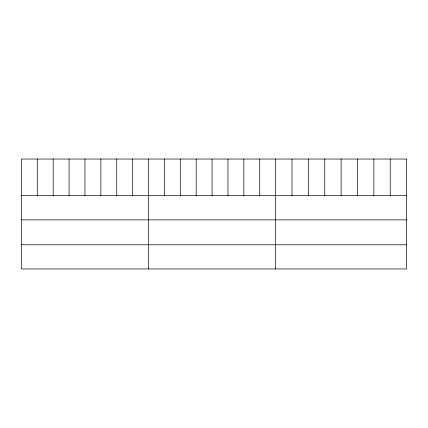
<?xml version="1.0" encoding="UTF-8"?>
<svg xmlns="http://www.w3.org/2000/svg" width="428" height="428" viewBox="0 0 428 428"><rect width="100%" height="100%" fill="white"/><g stroke="black" fill="none" stroke-linecap="round" stroke-linejoin="round"><path stroke-width="0.64" d="M21.4 195.676L406.6 195.676M21.4 219.864L406.6 219.864M21.4 244.784L406.6 244.784M390.229 159.034L390.229 195.676M373.858 159.034L373.858 195.676M357.487 159.034L357.487 195.676M341.116 159.034L341.116 195.676M324.745 159.034L324.745 195.676M308.374 159.034L308.374 195.676M292.003 159.034L292.003 195.676M275.632 159.034L275.632 268.966M259.743 159.034L259.743 195.676M243.853 159.034L243.853 195.676M227.964 159.034L227.964 195.676M212.074 159.034L212.074 195.676M196.185 159.034L196.185 195.676M180.295 159.034L180.295 195.676M164.406 159.034L164.406 195.676M148.516 159.034L148.516 268.966M132.627 159.034L132.627 195.676M116.737 159.034L116.737 195.676M100.848 159.034L100.848 195.676M84.958 159.034L84.958 195.676M69.069 159.034L69.069 195.676M53.179 159.034L53.179 195.676M37.29 159.034L37.29 195.676M406.6 159.034L21.4 159.034L21.4 268.966L406.6 268.966L406.6 159.034"/></g></svg>
